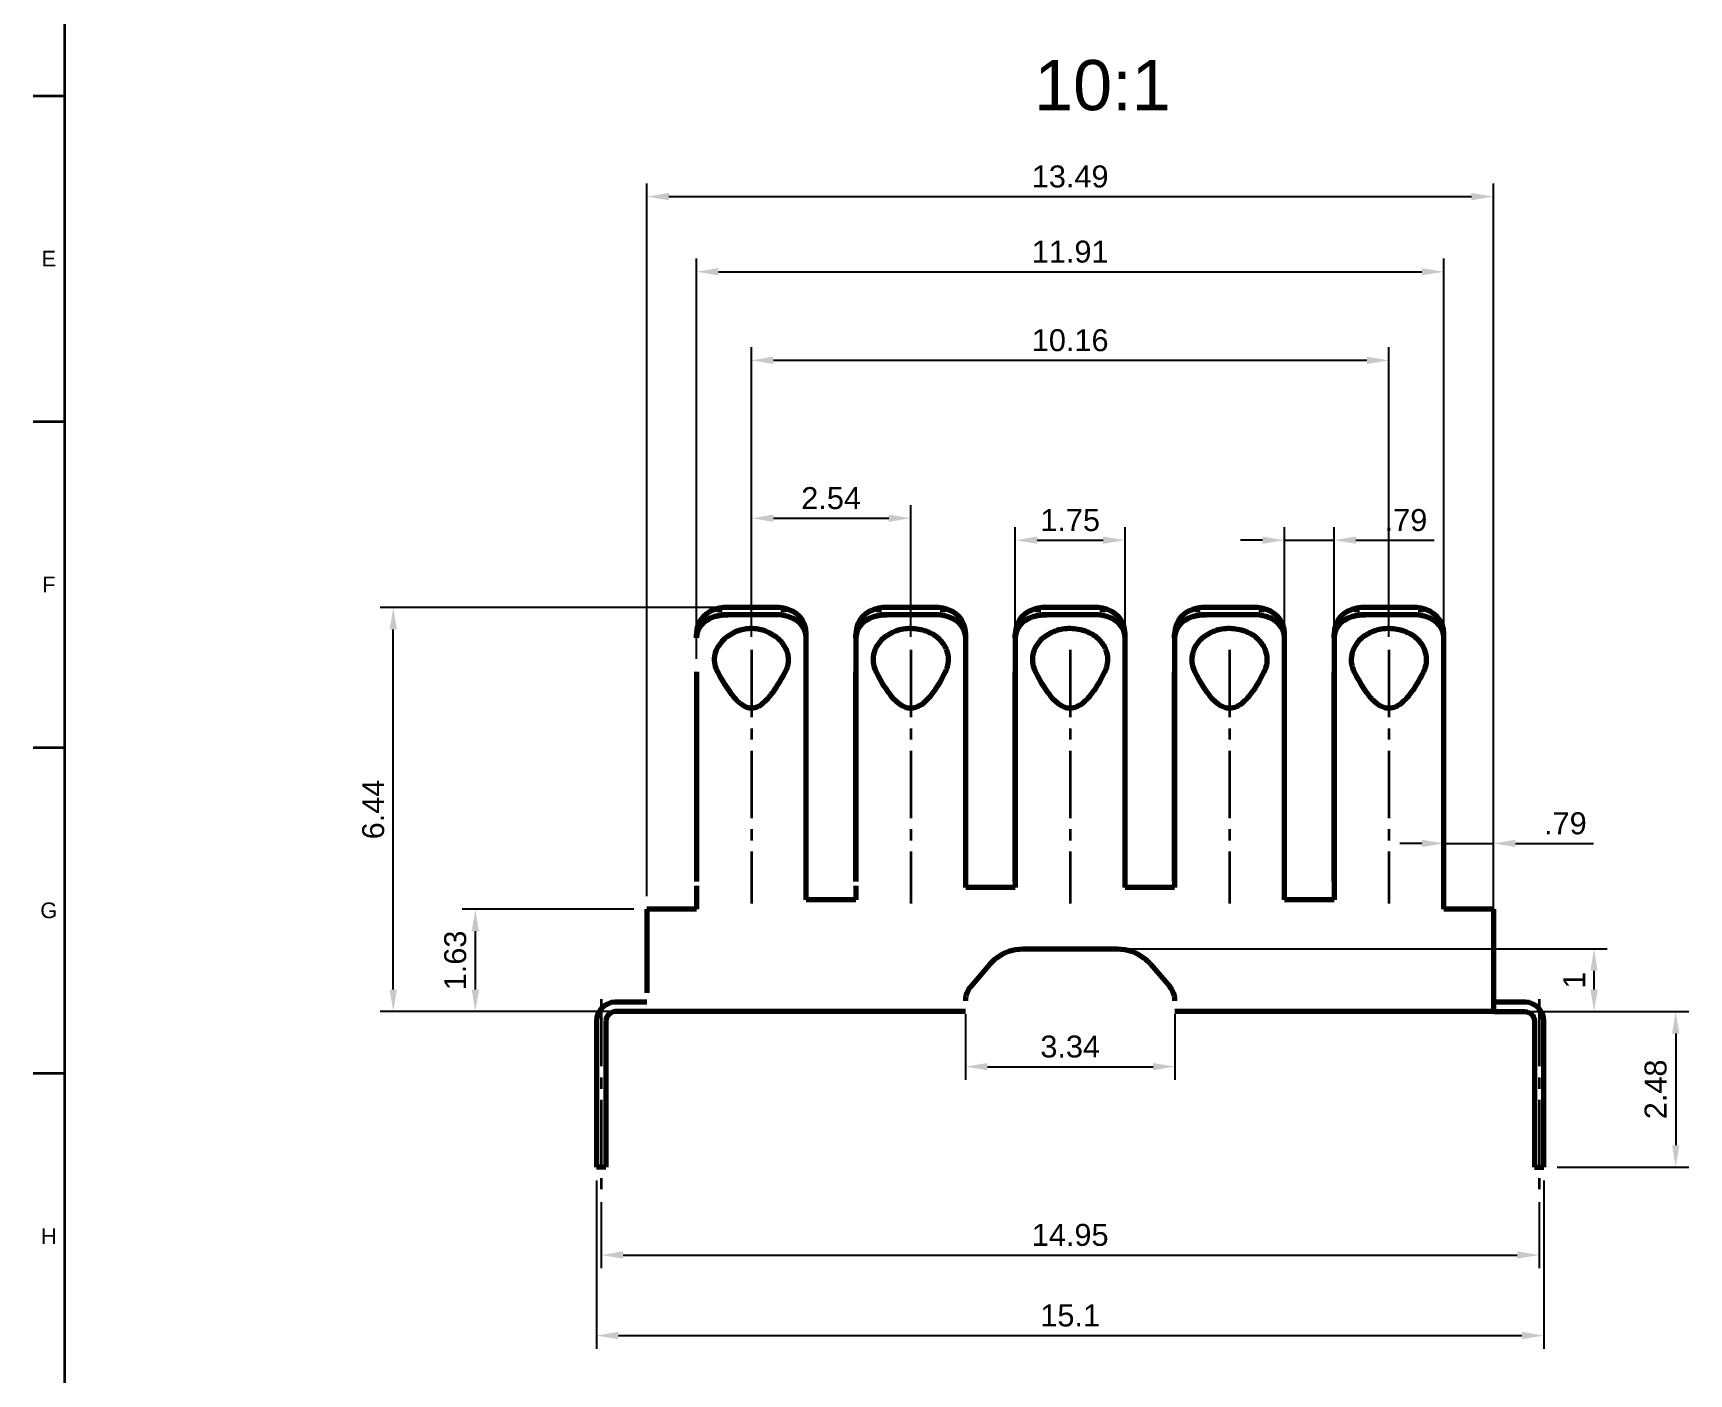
# Model space of a CAD drawing. Header units: millimetres. Extents: x 0 to 1189, y 0 to 841.
# Drawn here: x 15 to 278.9, y 424.5 to 638.2 of the extents above; entities that cross this region are included whole.
import ezdxf
from ezdxf.enums import TextEntityAlignment as Align

# ---------------------------------------------------------------- set-up
doc = ezdxf.new("R2010")
doc.units = ezdxf.units.MM
doc.header["$LTSCALE"] = 0.75
doc.linetypes.add('CENTER2', pattern=[28.575, 19.05, -3.175, 3.175, -3.175])
for name, color, linetype, lineweight in [('BORDER', 7, 'Continuous', 35), ('FD_Dimensions', 7, 'Continuous', 35), ('Notes', 7, 'Continuous', 35), ('Smart Centers', 7, 'CENTER2', 35), ('Visible', 7, 'Continuous', 70)]:
    doc.layers.add(name, color=color, linetype=linetype, lineweight=lineweight)
doc.styles.add('FusionTitle', font='Arial.ttf')
doc.styles.get("Standard").update_dxf_attribs({"font": 'Arial.ttf'})
doc.dimstyles.new('Dim-ISO-25', dxfattribs={"dimtxt": 3.5, "dimasz": 3.5, "dimexe": 2.1, "dimexo": 2.1, "dimgap": 1.4, "dimtad": 1, "dimzin": 12, "dimdsep": 46, "dimtxsty": 'Standard', "dimcen": 0, "dimazin": 3, "dimtp": 0.1, "dimtm": 0.1, "dimtfac": 0.714286, "dimtmove": 0, "dimatfit": 3, "dimfxl": 1, "dimtzin": 12, "dimarcsym": 0})

# ---------------------------------------------------------------- blocks, each defined once
blk = doc.blocks.new('ISO_A0_SHEET')
at = {"layer": 'BORDER'}
for p, q in [((20, 831), (20, 10)), ((15, 628.25), (20, 628.25)), ((15, 576.3125), (20, 576.3125)), ((15, 524.375), (20, 524.375)), ((15, 472.4375), (20, 472.4375))]:
    blk.add_line(p, q, dxfattribs=at)
at = {"layer": 'BORDER', "style": 'FusionTitle'}
for s, p in [('E', (17.5, 602.28125)), ('F', (17.5, 550.34375)), ('G', (17.5, 498.40625)), ('H', (17.5, 446.46875))]:
    blk.add_text(s, height=2.5, dxfattribs=at).set_placement(p, align=Align.MIDDLE)
blk = doc.blocks.new('*U12')
at = {"layer": 'Smart Centers', "color": 0, "ltscale": 0.75, "transparency": 16777216}
blk.add_line((0, 15.151771), (0, -15.151771), dxfattribs=at)
blk = doc.blocks.new('*U13')
at = {"layer": 'Smart Centers', "color": 0, "ltscale": 0.75, "transparency": 16777216}
blk.add_line((0, 15.151769), (0, -15.151769), dxfattribs=at)
blk = doc.blocks.new('*U14')
at = {"layer": 'Smart Centers', "color": 0, "ltscale": 0.75, "transparency": 16777216}
blk.add_line((0.000003, 20.209933), (-0.000003, -20.209933), dxfattribs=at)
blk = doc.blocks.new('*U15')
at = {"layer": 'Smart Centers', "color": 0, "ltscale": 0.75, "transparency": 16777216}
blk.add_line((0.000003, 20.209933), (-0.000003, -20.209933), dxfattribs=at)
blk = doc.blocks.new('*U16')
at = {"layer": 'Smart Centers', "color": 0, "ltscale": 0.75, "transparency": 16777216}
blk.add_line((0.000003, 20.209933), (-0.000003, -20.209933), dxfattribs=at)
blk = doc.blocks.new('*U17')
at = {"layer": 'Smart Centers', "color": 0, "ltscale": 0.75, "transparency": 16777216}
blk.add_line((0.000003, 20.209933), (-0.000003, -20.209933), dxfattribs=at)
blk = doc.blocks.new('*U18')
at = {"layer": 'Smart Centers', "color": 0, "ltscale": 0.75, "transparency": 16777216}
blk.add_line((0.000003, 20.209933), (-0.000003, -20.209933), dxfattribs=at)
blk = doc.blocks.new('*D80')
at = {"layer": 'Defpoints', "color": 0, "transparency": 16777216}
for p in [(105.521428, 453.959652), (255.028508, 453.959655), (255.028508, 443.459655)]:
    blk.add_point(p, dxfattribs=at)
at = {"layer": 'FD_Dimensions', "color": 0, "lineweight": -2, "transparency": 16777216}
for p, q in [((105.521428, 451.859652), (105.521428, 441.359655)), ((255.028508, 451.859655), (255.028508, 441.359655)), ((109.021428, 443.459655), (251.528508, 443.459655))]:
    blk.add_line(p, q, dxfattribs=at)
at = {"layer": 'FD_Dimensions', "color": 0, "transparency": 16777216}
for points in [[(109.021428, 444.042989), (109.021428, 442.876322), (105.521428, 443.459655)], [(251.528508, 444.042989), (251.528508, 442.876322), (255.028508, 443.459655)]]:
    blk.add_solid(points, dxfattribs=at)
at = {"layer": 'FD_Dimensions', "color": 0, "transparency": 16777216, "insert": (180.274968, 446.646661), "char_height": 3.5, "attachment_point": 5}
blk.add_mtext('14.95', dxfattribs=at)
blk = doc.blocks.new('*D81')
at = {"layer": 'Defpoints', "color": 0, "transparency": 16777216}
for p in [(163.574954, 483.966005), (196.974963, 483.968331), (196.975693, 473.48195)]:
    blk.add_point(p, dxfattribs=at)
at = {"layer": 'FD_Dimensions', "color": 0, "lineweight": -2, "transparency": 16777216}
for p, q in [((163.5751, 481.866005), (163.57583, 471.379625)), ((196.975109, 481.868331), (196.975839, 471.38195)), ((167.075684, 473.479868), (193.475693, 473.481706))]:
    blk.add_line(p, q, dxfattribs=at)
at = {"layer": 'FD_Dimensions', "color": 0, "transparency": 16777216}
for points in [[(167.075643, 474.063202), (167.075724, 472.896535), (163.575684, 473.479625)], [(193.475653, 474.06504), (193.475734, 472.898373), (196.975693, 473.48195)]]:
    blk.add_solid(points, dxfattribs=at)
at = {"layer": 'FD_Dimensions', "color": 0, "transparency": 16777216, "insert": (180.275466, 476.668986), "char_height": 3.5, "attachment_point": 5, "rotation": 0.0040107}
blk.add_mtext('3.34', dxfattribs=at)
blk = doc.blocks.new('*D82')
at = {"layer": 'Defpoints', "color": 0, "transparency": 16777216}
for p in [(154.874962, 560.903503), (129.474962, 539.903506), (154.874962, 539.903503)]:
    blk.add_point(p, dxfattribs=at)
at = {"layer": 'FD_Dimensions', "color": 0, "lineweight": -2, "transparency": 16777216}
for p, q in [((129.474962, 542.003506), (129.474962, 563.003503)), ((154.874962, 542.003503), (154.874962, 563.003503)), ((132.974962, 560.903503), (151.374962, 560.903503))]:
    blk.add_line(p, q, dxfattribs=at)
at = {"layer": 'FD_Dimensions', "color": 0, "transparency": 16777216}
for points in [[(132.974962, 561.486836), (132.974962, 560.320169), (129.474962, 560.903503)], [(151.374962, 561.486836), (151.374962, 560.320169), (154.874962, 560.903503)]]:
    blk.add_solid(points, dxfattribs=at)
at = {"layer": 'FD_Dimensions', "color": 0, "transparency": 16777216, "insert": (142.174962, 564.090508), "char_height": 3.5, "attachment_point": 5}
blk.add_mtext('2.54', dxfattribs=at)
blk = doc.blocks.new('*D83')
at = {"layer": 'Defpoints', "color": 0, "transparency": 16777216}
for p in [(189.024961, 557.403499), (171.524963, 536.403501), (189.024961, 536.403499)]:
    blk.add_point(p, dxfattribs=at)
at = {"layer": 'FD_Dimensions', "color": 0, "lineweight": -2, "transparency": 16777216}
for p, q in [((171.524963, 538.503501), (171.524963, 559.503499)), ((189.024961, 538.503499), (189.024961, 559.503499)), ((175.024963, 557.403499), (185.524961, 557.403499))]:
    blk.add_line(p, q, dxfattribs=at)
at = {"layer": 'FD_Dimensions', "color": 0, "transparency": 16777216}
for points in [[(175.024963, 557.986832), (175.024963, 556.820165), (171.524963, 557.403499)], [(185.524961, 557.986832), (185.524961, 556.820165), (189.024961, 557.403499)]]:
    blk.add_solid(points, dxfattribs=at)
at = {"layer": 'FD_Dimensions', "color": 0, "transparency": 16777216, "insert": (180.274962, 560.590504), "char_height": 3.5, "attachment_point": 5}
blk.add_mtext('1.75', dxfattribs=at)
blk = doc.blocks.new('*D84')
at = {"layer": 'Defpoints', "color": 0, "transparency": 16777216}
for p in [(222.324962, 557.403505), (214.424961, 536.403496), (222.324962, 536.403505)]:
    blk.add_point(p, dxfattribs=at)
at = {"layer": 'FD_Dimensions', "color": 0, "lineweight": -2, "transparency": 16777216}
for p, q in [((214.424961, 538.503496), (214.424961, 559.503505)), ((222.324962, 538.503505), (222.324962, 559.503505)), ((210.924961, 557.403505), (207.424961, 557.403505)), ((214.424961, 557.403505), (222.324962, 557.403505)), ((225.824962, 557.403505), (238.263093, 557.403505))]:
    blk.add_line(p, q, dxfattribs=at)
at = {"layer": 'FD_Dimensions', "color": 0, "transparency": 16777216}
for points in [[(210.924961, 557.986838), (210.924961, 556.820171), (214.424961, 557.403505)], [(225.824962, 557.986838), (225.824962, 556.820171), (222.324962, 557.403505)]]:
    blk.add_solid(points, dxfattribs=at)
at = {"layer": 'FD_Dimensions', "color": 0, "transparency": 16777216, "insert": (233.794028, 560.59051), "char_height": 3.5, "attachment_point": 5}
blk.add_mtext('.79', dxfattribs=at)
blk = doc.blocks.new('*D85')
at = {"layer": 'Defpoints', "color": 0, "transparency": 16777216}
for p in [(231.074962, 586.073218), (129.474962, 539.903506), (231.074962, 539.903494)]:
    blk.add_point(p, dxfattribs=at)
at = {"layer": 'FD_Dimensions', "color": 0, "lineweight": -2, "transparency": 16777216}
for p, q in [((129.474962, 542.003506), (129.474962, 588.173218)), ((132.974962, 586.073218), (227.574962, 586.073218)), ((231.074962, 542.003494), (231.074962, 588.173218))]:
    blk.add_line(p, q, dxfattribs=at)
at = {"layer": 'FD_Dimensions', "color": 0, "transparency": 16777216}
for points in [[(132.974962, 586.656551), (132.974962, 585.489885), (129.474962, 586.073218)], [(227.574962, 586.656551), (227.574962, 585.489885), (231.074962, 586.073218)]]:
    blk.add_solid(points, dxfattribs=at)
at = {"layer": 'FD_Dimensions', "color": 0, "transparency": 16777216, "insert": (180.274962, 589.260223), "char_height": 3.5, "attachment_point": 5}
blk.add_mtext('10.16', dxfattribs=at)
blk = doc.blocks.new('*D86')
at = {"layer": 'Defpoints', "color": 0, "transparency": 16777216}
for p in [(239.824956, 600.192764), (120.724962, 536.403507), (239.824956, 502.983627)]:
    blk.add_point(p, dxfattribs=at)
at = {"layer": 'FD_Dimensions', "color": 0, "lineweight": -2, "transparency": 16777216}
for p, q in [((120.724962, 538.503507), (120.724962, 602.292764)), ((239.824956, 505.083627), (239.824956, 602.292764)), ((124.224962, 600.192764), (236.324956, 600.192764))]:
    blk.add_line(p, q, dxfattribs=at)
at = {"layer": 'FD_Dimensions', "color": 0, "transparency": 16777216}
for points in [[(124.224962, 600.776097), (124.224962, 599.609431), (120.724962, 600.192764)], [(236.324956, 600.776097), (236.324956, 599.609431), (239.824956, 600.192764)]]:
    blk.add_solid(points, dxfattribs=at)
at = {"layer": 'FD_Dimensions', "color": 0, "transparency": 16777216, "insert": (180.274959, 603.37977), "char_height": 3.5, "attachment_point": 5}
blk.add_mtext('11.91', dxfattribs=at)
blk = doc.blocks.new('*D87')
at = {"layer": 'Defpoints', "color": 0, "transparency": 16777216}
for p in [(247.724966, 509.066713), (239.824955, 498.566715), (247.724966, 498.566713)]:
    blk.add_point(p, dxfattribs=at)
at = {"layer": 'FD_Dimensions', "color": 0, "lineweight": -2, "transparency": 16777216}
for p, q in [((239.824955, 500.666715), (239.824955, 511.166713)), ((247.724966, 500.666713), (247.724966, 511.166713)), ((236.324955, 509.066713), (232.824955, 509.066713)), ((239.824955, 509.066713), (247.724966, 509.066713)), ((251.224966, 509.066713), (263.663097, 509.066713))]:
    blk.add_line(p, q, dxfattribs=at)
at = {"layer": 'FD_Dimensions', "color": 0, "transparency": 16777216}
for points in [[(236.324955, 509.650047), (236.324955, 508.48338), (239.824955, 509.066713)], [(251.224966, 509.650047), (251.224966, 508.48338), (247.724966, 509.066713)]]:
    blk.add_solid(points, dxfattribs=at)
at = {"layer": 'FD_Dimensions', "color": 0, "transparency": 16777216, "insert": (259.194032, 512.253719), "char_height": 3.5, "attachment_point": 5}
blk.add_mtext('.79', dxfattribs=at)
blk = doc.blocks.new('*D88')
at = {"layer": 'Defpoints', "color": 0, "transparency": 16777216}
for p in [(247.724963, 612.169678), (112.824963, 498.566736), (247.724963, 485.263194)]:
    blk.add_point(p, dxfattribs=at)
at = {"layer": 'FD_Dimensions', "color": 0, "lineweight": -2, "transparency": 16777216}
for p, q in [((112.824963, 500.666736), (112.824963, 614.269678)), ((247.724963, 487.363194), (247.724963, 614.269678)), ((116.324963, 612.169678), (244.224963, 612.169678))]:
    blk.add_line(p, q, dxfattribs=at)
at = {"layer": 'FD_Dimensions', "color": 0, "transparency": 16777216}
for points in [[(116.324963, 612.753011), (116.324963, 611.586345), (112.824963, 612.169678)], [(244.224963, 612.753011), (244.224963, 611.586345), (247.724963, 612.169678)]]:
    blk.add_solid(points, dxfattribs=at)
at = {"layer": 'FD_Dimensions', "color": 0, "transparency": 16777216, "insert": (180.274963, 615.357877), "char_height": 3.5, "attachment_point": 5}
blk.add_mtext('13.49', dxfattribs=at)
blk = doc.blocks.new('*D95')
at = {"layer": 'Defpoints', "color": 0, "transparency": 16777216}
for p in [(247.724963, 482.263194), (255.778508, 457.459655), (276.778508, 457.459655)]:
    blk.add_point(p, dxfattribs=at)
at = {"layer": 'FD_Dimensions', "color": 0, "lineweight": -2, "transparency": 16777216}
for p, q in [((249.824963, 482.263194), (278.878508, 482.263194)), ((276.778508, 478.763194), (276.778508, 460.959655)), ((257.878508, 457.459655), (278.878508, 457.459655))]:
    blk.add_line(p, q, dxfattribs=at)
at = {"layer": 'FD_Dimensions', "color": 0, "transparency": 16777216}
for points in [[(276.195175, 478.763194), (277.361841, 478.763194), (276.778508, 482.263194)], [(276.195175, 460.959655), (277.361841, 460.959655), (276.778508, 457.459655)]]:
    blk.add_solid(points, dxfattribs=at)
at = {"layer": 'FD_Dimensions', "color": 0, "transparency": 16777216, "insert": (273.591503, 469.861425), "char_height": 3.5, "attachment_point": 5, "rotation": 90}
blk.add_mtext('2.48', dxfattribs=at)
blk = doc.blocks.new('*D96')
at = {"layer": 'Defpoints', "color": 0, "transparency": 16777216}
for p in [(85.477438, 498.566736), (112.824963, 498.566736), (112.824964, 482.263194)]:
    blk.add_point(p, dxfattribs=at)
at = {"layer": 'FD_Dimensions', "color": 0, "lineweight": -2, "transparency": 16777216}
for p, q in [((110.724963, 498.566736), (83.377438, 498.566736)), ((85.477438, 485.763194), (85.477438, 495.066736)), ((110.724964, 482.263194), (83.377438, 482.263194))]:
    blk.add_line(p, q, dxfattribs=at)
at = {"layer": 'FD_Dimensions', "color": 0, "transparency": 16777216}
for points in [[(84.894105, 495.066736), (86.060771, 495.066736), (85.477438, 498.566736)], [(84.894105, 485.763194), (86.060771, 485.763194), (85.477438, 482.263194)]]:
    blk.add_solid(points, dxfattribs=at)
at = {"layer": 'FD_Dimensions', "color": 0, "transparency": 16777216, "insert": (82.289239, 490.414965), "char_height": 3.5, "attachment_point": 5, "rotation": 90}
blk.add_mtext('1.63', dxfattribs=at)
blk = doc.blocks.new('*D97')
at = {"layer": 'Defpoints', "color": 0, "transparency": 16777216}
for p in [(72.404129, 546.689802), (125.724954, 546.689802), (112.824964, 482.263194)]:
    blk.add_point(p, dxfattribs=at)
at = {"layer": 'FD_Dimensions', "color": 0, "lineweight": -2, "transparency": 16777216}
for p, q in [((123.624954, 546.689802), (70.304129, 546.689802)), ((72.404129, 485.763194), (72.404129, 543.189802)), ((110.724964, 482.263194), (70.304129, 482.263194))]:
    blk.add_line(p, q, dxfattribs=at)
at = {"layer": 'FD_Dimensions', "color": 0, "transparency": 16777216}
for points in [[(71.820795, 543.189802), (72.987462, 543.189802), (72.404129, 546.689802)], [(71.820795, 485.763194), (72.987462, 485.763194), (72.404129, 482.263194)]]:
    blk.add_solid(points, dxfattribs=at)
at = {"layer": 'FD_Dimensions', "color": 0, "transparency": 16777216, "insert": (69.217123, 514.476498), "char_height": 3.5, "attachment_point": 5, "rotation": 90}
blk.add_mtext('6.44', dxfattribs=at)
blk = doc.blocks.new('*D120')
at = {"layer": 'Defpoints', "color": 0, "transparency": 16777216}
for p in [(104.771428, 457.459652), (255.778508, 457.459655), (255.778508, 430.622357)]:
    blk.add_point(p, dxfattribs=at)
at = {"layer": 'FD_Dimensions', "color": 0, "lineweight": -2, "transparency": 16777216}
for p, q in [((104.771428, 455.359652), (104.771428, 428.522357)), ((255.778508, 455.359655), (255.778508, 428.522357)), ((108.271428, 430.622357), (252.278508, 430.622357))]:
    blk.add_line(p, q, dxfattribs=at)
at = {"layer": 'FD_Dimensions', "color": 0, "transparency": 16777216}
for points in [[(108.271428, 431.20569), (108.271428, 430.039024), (104.771428, 430.622357)], [(252.278508, 431.20569), (252.278508, 430.039024), (255.778508, 430.622357)]]:
    blk.add_solid(points, dxfattribs=at)
at = {"layer": 'FD_Dimensions', "color": 0, "transparency": 16777216, "insert": (180.274968, 433.809363), "char_height": 3.5, "attachment_point": 5}
blk.add_mtext('15.1', dxfattribs=at)
blk = doc.blocks.new('*D125')
at = {"layer": 'Defpoints', "color": 0, "transparency": 16777216}
for p in [(187.755689, 492.262308), (263.75921, 492.262308), (196.974964, 482.263194)]:
    blk.add_point(p, dxfattribs=at)
at = {"layer": 'FD_Dimensions', "color": 0, "lineweight": -2, "transparency": 16777216}
for p, q in [((189.855689, 492.262308), (265.85921, 492.262308)), ((263.75921, 485.763194), (263.75921, 488.762308)), ((199.074964, 482.263194), (265.85921, 482.263194))]:
    blk.add_line(p, q, dxfattribs=at)
at = {"layer": 'FD_Dimensions', "color": 0, "transparency": 16777216}
for points in [[(263.175877, 488.762308), (264.342543, 488.762308), (263.75921, 492.262308)], [(263.175877, 485.763194), (264.342543, 485.763194), (263.75921, 482.263194)]]:
    blk.add_solid(points, dxfattribs=at)
at = {"layer": 'FD_Dimensions', "color": 0, "transparency": 16777216, "insert": (260.602048, 487.262751), "char_height": 3.5, "attachment_point": 5, "rotation": 90}
blk.add_mtext('1', dxfattribs=at)

msp = doc.modelspace()

# ---------------------------------------------------------------- linework, layer by layer
at = {"layer": 'Visible', "extrusion": (0, 1, 0)}
for p, q in [((124.368, 545.916), (124.368, 546.573)), ((124.368, 546.573), (124.368, 545.916)), ((133.225, 546.69), (125.725, 546.69)), ((133.225, 546.69), (125.725, 546.69)), ((134.582, 546.573), (134.582, 545.916)), ((134.582, 545.916), (134.582, 546.573)), ((149.768, 545.916), (149.768, 546.573)), ((149.768, 546.573), (149.768, 545.916)), ((158.625, 546.69), (151.125, 546.69)), ((158.625, 546.69), (151.125, 546.69)), ((159.982, 546.573), (159.982, 545.916)), ((159.982, 545.916), (159.982, 546.573)), ((175.198, 545.916), (175.198, 546.573)), ((175.198, 546.573), (175.198, 545.916)), ((184.033, 546.695), (176.532, 546.685)), ((184.033, 546.695), (176.532, 546.685)), ((185.411, 546.573), (185.411, 545.916)), ((185.411, 545.916), (185.411, 546.573)), ((200.568, 545.916), (200.568, 546.573)), ((200.568, 546.573), (200.568, 545.916)), ((209.425, 546.69), (201.925, 546.69)), ((209.425, 546.69), (201.925, 546.69)), ((210.782, 546.573), (210.782, 545.916)), ((210.782, 545.916), (210.782, 546.573)), ((225.968, 545.916), (225.968, 546.573)), ((225.968, 546.573), (225.968, 545.916)), ((234.825, 546.69), (227.325, 546.69)), ((234.825, 546.69), (227.325, 546.69)), ((236.182, 546.573), (236.182, 545.916)), ((236.182, 545.916), (236.182, 546.573)), ((133.225, 545.518), (125.725, 545.518)), ((133.225, 545.518), (125.725, 545.518)), ((158.625, 545.518), (151.125, 545.518)), ((158.625, 545.518), (151.125, 545.518)), ((184.033, 545.523), (176.532, 545.512)), ((184.033, 545.523), (176.532, 545.512)), ((209.425, 545.518), (201.925, 545.518)), ((209.425, 545.518), (201.925, 545.518)), ((234.825, 545.518), (227.325, 545.518)), ((234.825, 545.518), (227.325, 545.518)), ((120.725, 541.863), (120.725, 542.445)), ((120.725, 541.863), (120.725, 542.445)), ((138.225, 541.863), (138.225, 542.445)), ((138.225, 541.863), (138.225, 542.445)), ((146.125, 541.863), (146.125, 542.445)), ((146.125, 541.863), (146.125, 542.445)), ((163.625, 541.863), (163.625, 542.445)), ((163.625, 541.863), (163.625, 542.445)), ((171.525, 541.856), (171.525, 542.437)), ((171.525, 541.856), (171.525, 542.437)), ((189.025, 541.87), (189.025, 542.454)), ((189.025, 541.87), (189.025, 542.454)), ((196.925, 541.863), (196.925, 542.445)), ((196.925, 541.863), (196.925, 542.445)), ((214.425, 541.863), (214.425, 542.445)), ((214.425, 541.863), (214.425, 542.445)), ((222.325, 541.863), (222.325, 542.445)), ((222.325, 541.863), (222.325, 542.445)), ((239.825, 541.863), (239.825, 542.445)), ((239.825, 541.863), (239.825, 542.445)), ((120.725, 536.403), (120.725, 502.984)), ((120.725, 536.403), (120.725, 502.984)), ((138.225, 502.984), (138.225, 536.403)), ((138.225, 502.984), (138.225, 536.403)), ((146.125, 536.403), (146.125, 502.984)), ((146.125, 502.984), (146.125, 536.403)), ((163.625, 502.984), (163.625, 536.403)), ((163.625, 502.984), (163.625, 536.403)), ((171.525, 536.403), (171.525, 502.984)), ((171.525, 502.984), (171.525, 536.403)), ((189.025, 502.984), (189.025, 536.403)), ((189.025, 502.984), (189.025, 536.403)), ((196.925, 536.403), (196.925, 502.984)), ((196.925, 502.984), (196.925, 536.403)), ((214.425, 502.984), (214.425, 536.403)), ((214.425, 502.984), (214.425, 536.403)), ((222.325, 536.403), (222.325, 502.984)), ((222.325, 502.984), (222.325, 536.403)), ((239.825, 502.984), (239.825, 536.403)), ((239.825, 502.984), (239.825, 536.403)), ((120.725, 502.329), (120.725, 498.567)), ((120.725, 502.329), (120.725, 498.567)), ((138.225, 500.067), (138.225, 502.329)), ((138.225, 500.067), (138.225, 502.329)), ((146.125, 502.329), (146.125, 500.067)), ((146.125, 502.329), (146.125, 500.067)), ((163.625, 502.067), (163.625, 502.329)), ((163.625, 502.067), (163.625, 502.329)), ((171.525, 502.067), (163.625, 502.067)), ((171.525, 502.067), (163.625, 502.067)), ((171.525, 502.329), (171.525, 502.067)), ((171.525, 502.329), (171.525, 502.067)), ((189.025, 502.067), (189.025, 502.329)), ((189.025, 502.067), (189.025, 502.329)), ((196.925, 502.067), (189.025, 502.067)), ((196.925, 502.067), (189.025, 502.067)), ((196.925, 502.329), (196.925, 502.067)), ((196.925, 502.329), (196.925, 502.067)), ((214.425, 500.067), (214.425, 502.329)), ((214.425, 500.067), (214.425, 502.329)), ((222.325, 502.329), (222.325, 500.067)), ((222.325, 502.329), (222.325, 500.067)), ((239.825, 498.567), (239.825, 502.329)), ((239.825, 498.567), (239.825, 502.329)), ((146.125, 500.067), (138.225, 500.067)), ((146.125, 500.067), (138.225, 500.067)), ((222.325, 500.067), (214.425, 500.067)), ((222.325, 500.067), (214.425, 500.067)), ((120.725, 498.567), (112.825, 498.567)), ((112.825, 498.567), (112.825, 485.263)), ((112.825, 498.567), (112.825, 485.263)), ((120.725, 498.567), (112.825, 498.567)), ((247.725, 498.567), (239.825, 498.567)), ((247.725, 498.567), (239.825, 498.567)), ((247.725, 498.567), (247.725, 485.263)), ((247.725, 498.567), (247.725, 485.263)), ((172.804, 492.262), (187.756, 492.262)), ((172.804, 492.262), (187.756, 492.262)), ((167.494, 489.824), (164.42, 486.247)), ((167.494, 489.824), (164.42, 486.247)), ((193.07, 489.818), (196.132, 486.246)), ((193.07, 489.818), (196.132, 486.246)), ((112.825, 483.763), (107.771, 483.763)), ((112.825, 483.763), (107.771, 483.763)), ((252.779, 483.763), (247.725, 483.763)), ((252.779, 483.763), (247.725, 483.763)), ((104.771, 480.763), (104.771, 457.46)), ((104.771, 480.763), (104.771, 457.46)), ((106.271, 480.763), (106.271, 457.46)), ((106.271, 480.763), (106.271, 457.46)), ((112.825, 482.263), (107.771, 482.263)), ((112.825, 482.263), (107.771, 482.263)), ((163.575, 482.263), (112.825, 482.263)), ((163.575, 482.263), (112.825, 482.263)), ((247.725, 482.263), (196.975, 482.263)), ((247.725, 482.263), (196.975, 482.263)), ((247.725, 482.263), (252.779, 482.263)), ((247.725, 482.263), (252.779, 482.263)), ((254.279, 480.763), (254.279, 457.46)), ((254.279, 480.763), (254.279, 457.46)), ((255.779, 457.46), (255.779, 480.763)), ((255.779, 457.46), (255.779, 480.763)), ((106.271, 457.46), (104.771, 457.46)), ((106.271, 457.46), (104.771, 457.46)), ((254.279, 457.46), (255.779, 457.46)), ((254.279, 457.46), (255.779, 457.46))]:
    msp.add_line(p, q, dxfattribs=at)
at = {"layer": 'Visible'}
for centre, radius, start, end in [((172.804, 485.262), 7, 128.15447, 139.32793), ((172.804, 485.262), 7, 128.15447, 139.32793), ((187.756, 485.262), 7, 40.60487, 51.84542), ((187.756, 485.262), 7, 40.60487, 51.84542), ((167.075, 483.966), 3.5, 139.32793, 158.24583), ((167.075, 483.966), 3.5, 139.32793, 158.24583), ((193.475, 483.968), 3.5, 21.71321, 40.60487), ((193.475, 483.968), 3.5, 21.71321, 40.60487)]:
    msp.add_arc(centre, radius, start, end, dxfattribs=at)
for centre, start_param, end_param in [((125.725, 543.57), -1.5707947, -1.2959951), ((125.725, 543.57), -1.5707947, -1.2959951), ((133.225, 543.57), 4.4375877, 4.7123901), ((133.225, 543.57), 4.4375877, 4.7123901), ((151.125, 543.57), -1.5707947, -1.2959968), ((151.125, 543.57), -1.5707947, -1.2959968), ((158.625, 543.57), 4.4375895, 4.7123901), ((158.625, 543.57), 4.4375895, 4.7123901), ((176.525, 543.565), 4.7110228, 4.9810529), ((176.525, 543.565), 4.7110228, 4.9810529), ((184.025, 543.576), 4.4315842, 4.7108729), ((184.025, 543.576), 4.4315842, 4.7108729), ((201.925, 543.57), -1.5707946, -1.2960005), ((201.925, 543.57), -1.5707946, -1.2960005), ((209.425, 543.57), 4.4375937, 4.7123901), ((209.425, 543.57), 4.4375937, 4.7123901), ((227.325, 543.57), -1.5707946, -1.2960027), ((227.325, 543.57), -1.5707946, -1.2960027), ((234.825, 543.57), 4.4375962, 4.7123902), ((234.825, 543.57), 4.4375962, 4.7123902), ((125.725, 542.398), -1.5707947, -1.2959951), ((133.225, 542.398), 4.4375877, 4.7123901), ((133.225, 542.398), 4.4375877, 4.7123901), ((151.125, 542.398), -1.5707947, -1.2959968), ((158.625, 542.398), 4.4375895, 4.7123901), ((158.625, 542.398), 4.4375895, 4.7123901), ((176.525, 542.393), 4.7110228, 4.9810529), ((184.025, 542.403), 4.4315842, 4.7108729), ((184.025, 542.403), 4.4315842, 4.7108729), ((201.925, 542.398), -1.5707946, -1.2960005), ((209.425, 542.398), 4.4375937, 4.7123901), ((209.425, 542.398), 4.4375937, 4.7123901), ((227.325, 542.398), -1.5707946, -1.2960027), ((234.825, 542.398), 4.4375962, 4.7123902), ((234.825, 542.398), 4.4375962, 4.7123902)]:
    msp.add_ellipse(centre, major_axis=(-5, 0), ratio=0.6238796, start_param=start_param, end_param=end_param, dxfattribs=at)
at = {"layer": 'Visible', "extrusion": (1e-16, 0, -1)}
for centre, major_axis, ratio, start_param, end_param in [((125.725, 542.398), (-5, 0), 0.6238796, 1.2959951, 1.5707947), ((151.125, 542.398), (-5, 0), 0.6238796, 1.2959968, 1.5707947), ((176.525, 542.393), (-5, 0), 0.6238796, 1.3021324, 1.5721625), ((201.925, 542.398), (-5, 0), 0.6238796, 1.2960005, 1.5707946), ((227.325, 542.398), (-5, 0), 0.6238796, 1.2960027, 1.5707946), ((172.804, 485.262), (-4.95, 4.95), 1, 0.119477, 0.7853984), ((172.804, 485.262), (-4.95, 4.95), 1, 0.119477, 0.7853984), ((187.756, 485.262), (4.95, 4.95), 1, -0.785398, -0.1194766), ((187.756, 485.262), (4.95, 4.95), 1, -0.785398, -0.1194766)]:
    msp.add_ellipse(centre, major_axis=major_axis, ratio=ratio, start_param=start_param, end_param=end_param, dxfattribs=at)
at = {"layer": 'Visible'}
for points in [[(124.368, 546.573), (122.289, 546.175), (120.725, 544.609), (120.725, 542.445)], [(124.368, 546.573), (122.289, 546.175), (120.725, 544.609), (120.725, 542.445)], [(138.225, 542.445), (138.225, 544.609), (136.661, 546.175), (134.582, 546.573)], [(138.225, 542.445), (138.225, 544.609), (136.661, 546.175), (134.582, 546.573)], [(149.768, 546.573), (147.689, 546.175), (146.125, 544.609), (146.125, 542.445)], [(149.768, 546.573), (147.689, 546.175), (146.125, 544.609), (146.125, 542.445)], [(163.625, 542.445), (163.625, 544.609), (162.061, 546.175), (159.982, 546.573)], [(163.625, 542.445), (163.625, 544.609), (162.061, 546.175), (159.982, 546.573)], [(175.198, 546.573), (173.105, 546.182), (171.525, 544.611), (171.525, 542.437)], [(175.198, 546.573), (173.105, 546.182), (171.525, 544.611), (171.525, 542.437)], [(189.025, 542.454), (189.025, 544.606), (187.476, 546.169), (185.411, 546.573)], [(189.025, 542.454), (189.025, 544.606), (187.476, 546.169), (185.411, 546.573)], [(200.568, 546.573), (198.489, 546.175), (196.925, 544.609), (196.925, 542.445)], [(200.568, 546.573), (198.489, 546.175), (196.925, 544.609), (196.925, 542.445)], [(214.425, 542.445), (214.425, 544.609), (212.861, 546.175), (210.782, 546.573)], [(214.425, 542.445), (214.425, 544.609), (212.861, 546.175), (210.782, 546.573)], [(225.968, 546.573), (223.889, 546.175), (222.325, 544.609), (222.325, 542.445)], [(225.968, 546.573), (223.889, 546.175), (222.325, 544.609), (222.325, 542.445)], [(239.825, 542.445), (239.825, 544.609), (238.261, 546.175), (236.182, 546.573)], [(239.825, 542.445), (239.825, 544.609), (238.261, 546.175), (236.182, 546.573)], [(124.368, 545.4), (122.289, 545.06), (120.725, 543.717), (120.725, 541.863)], [(120.725, 541.863), (120.725, 543.717), (122.289, 545.06), (124.368, 545.4)], [(138.225, 541.863), (138.225, 543.717), (136.661, 545.06), (134.582, 545.4)], [(138.225, 541.863), (138.225, 543.717), (136.661, 545.06), (134.582, 545.4)], [(149.768, 545.4), (147.689, 545.06), (146.125, 543.717), (146.125, 541.863)], [(146.125, 541.863), (146.125, 543.717), (147.689, 545.06), (149.768, 545.4)], [(163.625, 541.863), (163.625, 543.717), (162.061, 545.06), (159.982, 545.4)], [(163.625, 541.863), (163.625, 543.717), (162.061, 545.06), (159.982, 545.4)], [(175.198, 545.4), (173.105, 545.066), (171.525, 543.719), (171.525, 541.856)], [(171.525, 541.856), (171.525, 543.719), (173.105, 545.066), (175.198, 545.4)], [(189.025, 541.87), (189.025, 543.715), (187.476, 545.054), (185.411, 545.4)], [(189.025, 541.87), (189.025, 543.715), (187.476, 545.054), (185.411, 545.4)], [(200.568, 545.4), (198.489, 545.06), (196.925, 543.717), (196.925, 541.863)], [(196.925, 541.863), (196.925, 543.717), (198.489, 545.06), (200.568, 545.4)], [(214.425, 541.863), (214.425, 543.717), (212.861, 545.06), (210.782, 545.4)], [(214.425, 541.863), (214.425, 543.717), (212.861, 545.06), (210.782, 545.4)], [(225.968, 545.4), (223.889, 545.06), (222.325, 543.717), (222.325, 541.863)], [(222.325, 541.863), (222.325, 543.717), (223.889, 545.06), (225.968, 545.4)], [(239.825, 541.863), (239.825, 543.717), (238.261, 545.06), (236.182, 545.4)], [(239.825, 541.863), (239.825, 543.717), (238.261, 545.06), (236.182, 545.4)], [(138.225, 536.403), (138.225, 538.215), (138.225, 540.152), (138.225, 541.863)], [(138.225, 536.403), (138.225, 538.215), (138.225, 540.152), (138.225, 541.863)], [(146.125, 541.863), (146.125, 540.152), (146.125, 538.215), (146.125, 536.403)], [(163.625, 536.403), (163.625, 538.215), (163.625, 540.152), (163.625, 541.863)], [(163.625, 536.403), (163.625, 538.215), (163.625, 540.152), (163.625, 541.863)], [(171.525, 541.856), (171.525, 540.147), (171.525, 538.213), (171.525, 536.403)], [(189.025, 536.403), (189.025, 538.218), (189.025, 540.157), (189.025, 541.87)], [(189.025, 536.403), (189.025, 538.218), (189.025, 540.157), (189.025, 541.87)], [(196.925, 541.863), (196.925, 540.152), (196.925, 538.215), (196.925, 536.403)], [(214.425, 536.403), (214.425, 538.215), (214.425, 540.152), (214.425, 541.863)], [(214.425, 536.403), (214.425, 538.215), (214.425, 540.152), (214.425, 541.863)], [(222.325, 541.863), (222.325, 540.152), (222.325, 538.215), (222.325, 536.403)], [(239.825, 536.403), (239.825, 538.215), (239.825, 540.152), (239.825, 541.863)], [(239.825, 536.403), (239.825, 538.215), (239.825, 540.152), (239.825, 541.863)], [(138.225, 502.329), (138.225, 502.549), (138.225, 502.769), (138.225, 502.984)], [(138.225, 502.329), (138.225, 502.549), (138.225, 502.769), (138.225, 502.984)], [(163.625, 502.329), (163.625, 502.549), (163.625, 502.769), (163.625, 502.984)], [(163.625, 502.329), (163.625, 502.549), (163.625, 502.769), (163.625, 502.984)], [(171.525, 502.984), (171.525, 502.769), (171.525, 502.549), (171.525, 502.329)], [(171.525, 502.984), (171.525, 502.769), (171.525, 502.549), (171.525, 502.329)], [(189.025, 502.329), (189.025, 502.549), (189.025, 502.769), (189.025, 502.984)], [(189.025, 502.329), (189.025, 502.549), (189.025, 502.769), (189.025, 502.984)], [(196.925, 502.984), (196.925, 502.769), (196.925, 502.549), (196.925, 502.329)], [(196.925, 502.984), (196.925, 502.769), (196.925, 502.549), (196.925, 502.329)], [(214.425, 502.329), (214.425, 502.549), (214.425, 502.769), (214.425, 502.984)], [(214.425, 502.329), (214.425, 502.549), (214.425, 502.769), (214.425, 502.984)], [(222.325, 502.984), (222.325, 502.769), (222.325, 502.549), (222.325, 502.329)], [(222.325, 502.984), (222.325, 502.769), (222.325, 502.549), (222.325, 502.329)], [(239.825, 502.329), (239.825, 502.549), (239.825, 502.769), (239.825, 502.984)], [(239.825, 502.329), (239.825, 502.549), (239.825, 502.769), (239.825, 502.984)], [(107.771, 483.763), (106.201, 483.763), (104.771, 482.334), (104.771, 480.763)], [(107.771, 483.763), (106.201, 483.763), (104.771, 482.334), (104.771, 480.763)], [(247.725, 485.263), (247.725, 483.692), (247.725, 482.263), (247.725, 482.263)], [(247.725, 485.263), (247.725, 483.692), (247.725, 482.263), (247.725, 482.263)], [(255.779, 480.763), (255.779, 482.334), (254.349, 483.763), (252.779, 483.763)], [(255.779, 480.763), (255.779, 482.334), (254.349, 483.763), (252.779, 483.763)], [(107.771, 482.263), (106.986, 482.263), (106.271, 481.549), (106.271, 480.763)], [(107.771, 482.263), (106.986, 482.263), (106.271, 481.549), (106.271, 480.763)], [(252.779, 482.263), (253.564, 482.263), (254.279, 481.549), (254.279, 480.763)], [(252.779, 482.263), (253.564, 482.263), (254.279, 481.549), (254.279, 480.763)]]:
    msp.add_open_spline(points, degree=3, dxfattribs=at)
for points, knots in [([(124.113, 536.403), (123.913, 536.772), (123.764, 537.168), (123.592, 538.018), (123.577, 538.455), (123.7, 539.365), (123.849, 539.816), (124.379, 540.854), (124.832, 541.393), (125.987, 542.378), (126.748, 542.799), (128.068, 543.22), (128.789, 543.383), (130.49, 543.33), (131.166, 543.146), (132.409, 542.691), (133.122, 542.267), (134.213, 541.286), (134.643, 540.748), (135.16, 539.67), (135.301, 539.172), (135.373, 538.193), (135.325, 537.739), (135.114, 536.985), (134.99, 536.686), (134.837, 536.403)], [0.00405223, 0.00405223, 0.00405223, 0.00405223, 0.01692543, 0.01692543, 0.03016989, 0.03016989, 0.04454436, 0.04454436, 0.06577489, 0.06577489, 0.09168832, 0.09168832, 0.1078677, 0.1078677, 0.12299628, 0.12299628, 0.14701285, 0.14701285, 0.16712681, 0.16712681, 0.18232525, 0.18232525, 0.19571196, 0.19571196, 0.20524413, 0.20524413, 0.20524413, 0.20524413]), ([(149.386, 536.403), (149.194, 536.789), (149.056, 537.202), (148.895, 538.151), (148.9, 538.674), (149.098, 539.703), (149.287, 540.189), (149.897, 541.216), (150.363, 541.712), (151.54, 542.582), (152.295, 542.933), (153.905, 543.34), (154.722, 543.403), (156.377, 543.251), (157.153, 543.033), (158.507, 542.397), (159.121, 541.963), (160.025, 540.968), (160.351, 540.449), (160.733, 539.403), (160.824, 538.912), (160.833, 537.992), (160.777, 537.578), (160.588, 536.909), (160.487, 536.65), (160.364, 536.403)], [0.00386745, 0.00386745, 0.00386745, 0.00386745, 0.01711904, 0.01711904, 0.0328718, 0.0328718, 0.0487194, 0.0487194, 0.06960413, 0.06960413, 0.0941068, 0.0941068, 0.11730651, 0.11730651, 0.14119485, 0.14119485, 0.16504114, 0.16504114, 0.18455946, 0.18455946, 0.20023296, 0.20023296, 0.21332243, 0.21332243, 0.22212212, 0.22212212, 0.22212212, 0.22212212]), ([(174.786, 536.403), (174.594, 536.789), (174.456, 537.202), (174.295, 538.151), (174.3, 538.674), (174.498, 539.703), (174.687, 540.189), (175.297, 541.216), (175.763, 541.712), (176.94, 542.582), (177.695, 542.933), (179.305, 543.34), (180.122, 543.403), (181.777, 543.251), (182.553, 543.033), (183.907, 542.397), (184.521, 541.963), (185.425, 540.968), (185.751, 540.449), (186.132, 539.403), (186.224, 538.912), (186.233, 537.992), (186.177, 537.578), (185.988, 536.909), (185.887, 536.65), (185.764, 536.403)], [0.00386743, 0.00386743, 0.00386743, 0.00386743, 0.01711902, 0.01711902, 0.03287176, 0.03287176, 0.04871934, 0.04871934, 0.06960403, 0.06960403, 0.09410665, 0.09410665, 0.11730632, 0.11730632, 0.14119462, 0.14119462, 0.16504085, 0.16504085, 0.18455915, 0.18455915, 0.20023262, 0.20023262, 0.21332207, 0.21332207, 0.22212177, 0.22212177, 0.22212177, 0.22212177]), ([(200.186, 536.403), (199.994, 536.789), (199.856, 537.202), (199.695, 538.151), (199.7, 538.674), (199.898, 539.703), (200.087, 540.189), (200.697, 541.216), (201.163, 541.712), (202.34, 542.582), (203.095, 542.933), (204.705, 543.34), (205.522, 543.403), (207.177, 543.251), (207.953, 543.033), (209.307, 542.397), (209.921, 541.963), (210.825, 540.968), (211.151, 540.449), (211.532, 539.403), (211.624, 538.912), (211.633, 537.992), (211.577, 537.578), (211.388, 536.909), (211.287, 536.65), (211.164, 536.403)], [0.00386741, 0.00386741, 0.00386741, 0.00386741, 0.017119, 0.017119, 0.03287172, 0.03287172, 0.04871928, 0.04871928, 0.06960393, 0.06960393, 0.09410651, 0.09410651, 0.11730613, 0.11730613, 0.14119439, 0.14119439, 0.16504057, 0.16504057, 0.18455883, 0.18455883, 0.20023227, 0.20023227, 0.21332172, 0.21332172, 0.22212142, 0.22212142, 0.22212142, 0.22212142]), ([(225.586, 536.403), (225.394, 536.789), (225.256, 537.202), (225.095, 538.151), (225.1, 538.674), (225.298, 539.703), (225.487, 540.189), (226.097, 541.216), (226.563, 541.712), (227.74, 542.582), (228.495, 542.933), (230.105, 543.34), (230.922, 543.403), (232.577, 543.251), (233.353, 543.033), (234.707, 542.397), (235.321, 541.963), (236.225, 540.968), (236.551, 540.449), (236.932, 539.403), (237.024, 538.912), (237.033, 537.992), (236.977, 537.578), (236.788, 536.909), (236.687, 536.65), (236.564, 536.403)], [0.00386739, 0.00386739, 0.00386739, 0.00386739, 0.01711898, 0.01711898, 0.03287167, 0.03287167, 0.04871921, 0.04871921, 0.06960384, 0.06960384, 0.09410636, 0.09410636, 0.11730594, 0.11730594, 0.14119416, 0.14119416, 0.16504028, 0.16504028, 0.18455852, 0.18455852, 0.20023193, 0.20023193, 0.21332136, 0.21332136, 0.22212107, 0.22212107, 0.22212107, 0.22212107]), ([(134.837, 536.403), (134.009, 534.871), (133.251, 533.646), (131.901, 531.899), (131.29, 531.308), (130.403, 530.8), (130.092, 530.678), (129.486, 530.595), (129.216, 530.612), (128.658, 530.753), (128.386, 530.882), (127.727, 531.295), (127.353, 531.641), (126.157, 532.93), (125.206, 534.381), (124.113, 536.403)], [0.01165709, 0.01165709, 0.01165709, 0.01165709, 0.06878184, 0.06878184, 0.1205649, 0.1205649, 0.14549826, 0.14549826, 0.16610805, 0.16610805, 0.18841279, 0.18841279, 0.22450401, 0.22450401, 0.32188121, 0.32188121, 0.32188121, 0.32188121]), ([(160.364, 536.403), (159.661, 534.989), (158.861, 533.613), (157.324, 531.741), (156.734, 531.261), (155.879, 530.798), (155.525, 530.671), (154.83, 530.593), (154.517, 530.62), (153.867, 530.798), (153.547, 530.956), (152.782, 531.458), (152.354, 531.869), (151.149, 533.237), (150.287, 534.589), (149.386, 536.403)], [0.01093745, 0.01093745, 0.01093745, 0.01093745, 0.0587222, 0.0587222, 0.09582245, 0.09582245, 0.11919516, 0.11919516, 0.13900647, 0.13900647, 0.16091281, 0.16091281, 0.19602281, 0.19602281, 0.27548276, 0.27548276, 0.27548276, 0.27548276]), ([(185.764, 536.403), (185.061, 534.989), (184.261, 533.613), (182.724, 531.741), (182.134, 531.261), (181.279, 530.798), (180.925, 530.671), (180.23, 530.593), (179.917, 530.62), (179.267, 530.798), (178.947, 530.956), (178.182, 531.458), (177.754, 531.869), (176.549, 533.237), (175.687, 534.589), (174.786, 536.403)], [0.01093745, 0.01093745, 0.01093745, 0.01093745, 0.05872206, 0.05872206, 0.09582221, 0.09582221, 0.1191949, 0.1191949, 0.13900621, 0.13900621, 0.16091257, 0.16091257, 0.19602264, 0.19602264, 0.27548215, 0.27548215, 0.27548215, 0.27548215]), ([(211.164, 536.403), (210.461, 534.989), (209.661, 533.613), (208.124, 531.741), (207.534, 531.262), (206.679, 530.798), (206.325, 530.671), (205.63, 530.593), (205.317, 530.62), (204.667, 530.798), (204.347, 530.956), (203.582, 531.458), (203.154, 531.869), (201.949, 533.237), (201.087, 534.589), (200.186, 536.403)], [0.01093745, 0.01093745, 0.01093745, 0.01093745, 0.05872193, 0.05872193, 0.09582197, 0.09582197, 0.11919465, 0.11919465, 0.13900595, 0.13900595, 0.16091234, 0.16091234, 0.19602247, 0.19602247, 0.27548155, 0.27548155, 0.27548155, 0.27548155]), ([(236.564, 536.403), (235.861, 534.989), (235.061, 533.613), (233.524, 531.741), (232.934, 531.262), (232.079, 530.798), (231.725, 530.671), (231.03, 530.593), (230.717, 530.62), (230.067, 530.798), (229.747, 530.956), (228.982, 531.458), (228.554, 531.869), (227.349, 533.237), (226.487, 534.589), (225.586, 536.403)], [0.01093746, 0.01093746, 0.01093746, 0.01093746, 0.0587218, 0.0587218, 0.09582173, 0.09582173, 0.11919439, 0.11919439, 0.1390057, 0.1390057, 0.1609121, 0.1609121, 0.1960223, 0.1960223, 0.27548095, 0.27548095, 0.27548095, 0.27548095]), ([(163.824, 485.263), (163.778, 485.148), (163.738, 485.029), (163.622, 484.615), (163.582, 484.315), (163.575, 484.023), (163.575, 483.994), (163.575, 483.966)], [-0.045639074, -0.045639074, -0.045639074, -0.045639074, -0.042119402, -0.042119402, -0.03345238, -0.03345238, -0.032531952, -0.032531952, -0.032531952, -0.032531952]), ([(163.824, 485.263), (163.778, 485.148), (163.738, 485.029), (163.622, 484.615), (163.582, 484.315), (163.575, 484.023), (163.575, 483.994), (163.575, 483.966)], [-0.045639074, -0.045639074, -0.045639074, -0.045639074, -0.042119402, -0.042119402, -0.03345238, -0.03345238, -0.032531952, -0.032531952, -0.032531952, -0.032531952]), ([(196.975, 483.968), (196.975, 483.996), (196.975, 484.024), (196.968, 484.315), (196.928, 484.616), (196.812, 485.03), (196.772, 485.148), (196.727, 485.263)], [0.032558894, 0.032558894, 0.032558894, 0.032558894, 0.033458042, 0.033458042, 0.042128159, 0.042128159, 0.04563963, 0.04563963, 0.04563963, 0.04563963]), ([(196.975, 483.968), (196.975, 483.996), (196.975, 484.024), (196.968, 484.315), (196.928, 484.616), (196.812, 485.03), (196.772, 485.148), (196.727, 485.263)], [0.032558894, 0.032558894, 0.032558894, 0.032558894, 0.033458042, 0.033458042, 0.042128159, 0.042128159, 0.04563963, 0.04563963, 0.04563963, 0.04563963])]:
    msp.add_open_spline(points, degree=3, knots=knots, dxfattribs=at)

# ---------------------------------------------------------------- block references
at = {"layer": 'BORDER'}
msp.add_blockref('ISO_A0_SHEET', (0, 0), dxfattribs=at)
at = {"layer": 'Smart Centers', "ltscale": 0.75}
for name, p in [('*U14', (129.475, 519.694)), ('*U15', (154.875, 519.694)), ('*U16', (180.275, 519.694)), ('*U17', (205.675, 519.694)), ('*U18', (231.075, 519.694)), ('*U12', (105.521, 469.111)), ('*U13', (255.029, 469.111))]:
    msp.add_blockref(name, p, dxfattribs=at)

# ---------------------------------------------------------------- texts
at = {"layer": 'Notes', "insert": (174.531, 633.947), "char_height": 8, "attachment_point": 1}
msp.add_mtext_dynamic_manual_height_columns('10:1', width=49.94317, gutter_width=17.5, heights=[0], dxfattribs=at)

# ---------------------------------------------------------------- dimensions: what is measured, and where the dimension line sits
at = {"layer": 'FD_Dimensions'}
for base, p1, p2, picture, middle in [((247.725, 612.17), (112.825, 498.567), (247.725, 485.263), '*D88', (180.275, 615.358)), ((222.325, 557.403), (214.425, 536.403), (222.325, 536.403), '*D84', (233.794, 560.591)), ((255.779, 430.622), (104.771, 457.46), (255.779, 457.46), '*D120', (180.275, 433.809))]:
    dim = msp.add_linear_dim(base=base, p1=p1, p2=p2, dimstyle='Dim-ISO-25', override={"dimlfac": 0.1, "dimclrd": 0, "dimclre": 0}, dxfattribs=at)
    dim.commit()
    dim.dimension.update_dxf_attribs({"geometry": picture, "text_midpoint": middle})
for base, p1, p2, angle, picture, middle in [((239.825, 600.193), (120.725, 536.403), (239.825, 502.984), 359.99999, '*D86', (180.275, 603.38)), ((231.075, 586.073), (129.475, 539.903), (231.075, 539.903), 359.99999, '*D85', (180.275, 589.26)), ((72.404, 546.69), (112.825, 482.263), (125.725, 546.69), 270, '*D97', (69.217, 514.476)), ((85.477, 498.567), (112.825, 482.263), (112.825, 498.567), 270, '*D96', (82.289, 490.415)), ((263.759, 492.262), (196.975, 482.263), (187.756, 492.262), 89.99999, '*D125', (260.602, 487.263)), ((276.779, 457.46), (247.725, 482.263), (255.779, 457.46), 270, '*D95', (273.592, 469.861))]:
    dim = msp.add_linear_dim(base=base, p1=p1, p2=p2, angle=angle, dimstyle='Dim-ISO-25', override={"dimlfac": 0.1, "dimclrd": 0, "dimclre": 0}, dxfattribs=at)
    dim.commit()
    dim.dimension.update_dxf_attribs({"geometry": picture, "text_midpoint": middle})
for p1, p2, distance, picture, middle in [((129.475, 539.903), (154.875, 539.903), 21, '*D82', (142.175, 564.091)), ((171.525, 536.403), (189.025, 536.403), 21, '*D83', (180.275, 560.591)), ((239.825, 498.567), (247.725, 498.567), 10.5, '*D87', (259.194, 512.254)), ((163.575, 483.966), (196.975, 483.968), -10.486, '*D81', (180.275, 476.669)), ((105.521, 453.96), (255.029, 453.96), -10.5, '*D80', (180.275, 446.647))]:
    dim = msp.add_aligned_dim(p1=p1, p2=p2, distance=distance, dimstyle='Dim-ISO-25', override={"dimlfac": 0.1, "dimclrd": 0, "dimclre": 0}, dxfattribs=at)
    dim.commit()
    dim.dimension.update_dxf_attribs({"geometry": picture, "text_midpoint": middle})

doc.saveas('drawing.dxf')
